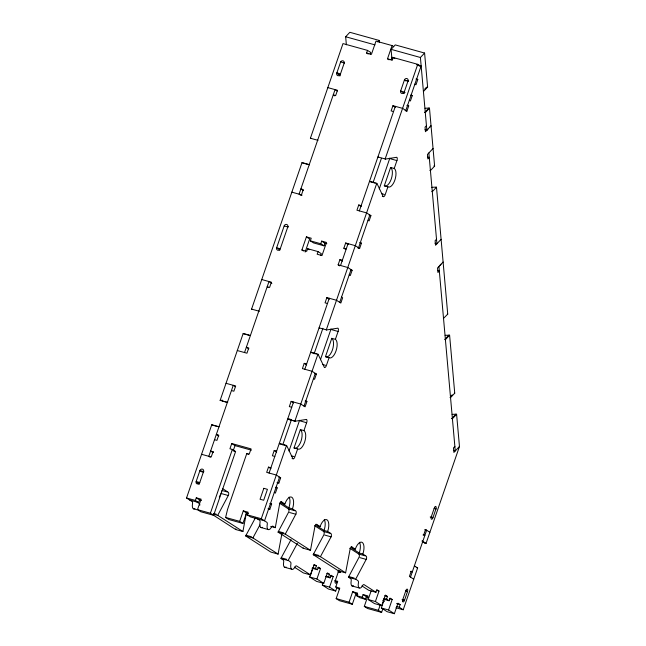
<?xml version="1.0" encoding="UTF-8"?>
<svg xmlns="http://www.w3.org/2000/svg" width="646" height="646" viewBox="0 0 646 646"><rect width="100%" height="100%" fill="white"/><g stroke="black" fill="none" stroke-linecap="round" stroke-linejoin="round"><path stroke-width="0.97" d="M246.457 512.488L242.912 531.521L235.677 529.51L210.386 513.223L197.49 509.646L201.1 499.156L196.279 497.824L195.375 500.44L198.621 502.523L199.525 499.907L196.279 497.824M281.826 534.105L278.103 554.098L270.868 552.088L245.738 535.962A2.778 1.235 -74.5 0 1 246.037 535.243L255.412 517.842M235.887 528.735L235.677 529.51M338.601 570.047L338.383 570.822L345.618 572.832L350.229 548.535A2.794 1.244 -74.5 0 1 352.03 547.065L355.284 549.157A9.779 4.344 -74.5 0 1 362.228 542.414A9.779 4.344 -74.5 0 1 362.866 554.018L366.112 556.109A2.794 1.244 -74.5 0 1 366.444 558.935L355.744 579.091L357.965 580.746A2.794 1.244 -74.5 0 1 358.385 583.152A5.588 2.479 -74.5 0 0 359.224 587.957A5.588 2.479 -74.5 0 0 362.471 585.769A2.794 1.244 -74.5 0 1 364.094 584.678L375.948 592.285L376.852 589.661L379.016 591.05L375.407 601.539L381.729 605.593L385.339 595.103L387.503 596.492L386.599 599.117L389.11 600.732L390.014 598.107L392.187 599.496L388.577 609.986L394.367 613.7L397.976 603.211L400.149 604.608L399.244 607.224L403.217 609.776L417.631 567.915L414.377 565.831M199.226 484.25L196.869 482.36M242.936 523.438L239.682 521.354L243.292 510.865L246.546 512.948L242.936 523.438L228.87 519.537L225.615 517.446L227.562 509.371L246.812 453.452L249.227 454.114L251.028 448.873L231.744 443.519L229.936 448.768L232.35 449.43L235.596 451.522L213.632 515.306L200.736 511.729L197.49 509.646M242.912 531.521L217.775 515.395A2.778 1.235 -74.5 0 1 218.073 514.676L228.539 495.046A2.794 1.244 -74.5 0 0 228.208 492.22L222.41 488.497M299.591 420.247L289.012 451.021M292.049 458.49L292.953 458.749A2.794 1.244 -74.5 0 0 294.536 457.731L297.653 448.954A9.779 4.344 -74.5 0 0 304.597 442.211A9.779 4.344 -74.5 0 0 303.967 430.607L306.931 421.725A2.794 1.244 -74.5 0 0 306.495 419.424L295.23 421.216A2.802 1.244 -74.5 0 1 294.883 421.127L287.656 419.117A2.802 1.244 -74.5 0 0 288.003 419.206L289.876 418.907M389.853 158.1L379.275 188.882M382.311 196.352L383.215 196.602A2.794 1.244 -74.5 0 0 385.024 195.14L387.915 186.807A9.771 4.344 -74.5 0 0 393.366 183.391A9.787 4.352 -74.5 0 0 395.409 178.231A9.771 4.344 -74.5 0 0 394.23 168.461L397.088 160.103A2.794 1.244 -74.5 0 0 396.757 157.277L385.5 159.069A2.81 1.252 -74.5 0 1 385.145 158.981L417.744 64.325L393.228 57.526L392.324 60.151L387.503 58.81L392.057 45.567L375.988 41.11L371.426 54.345L366.605 53.012L367.509 50.388L342.994 43.589L310.403 138.236L317.985 140.335A2.794 1.244 -74.5 0 1 317.638 140.247M345.618 572.832L320.481 556.707A2.818 1.252 -74.5 0 1 320.699 556.158L331.099 536.842A2.794 1.244 -74.5 0 0 330.922 533.531L327.667 531.448A9.779 4.344 -74.5 0 0 327.038 519.836A9.779 4.344 -74.5 0 0 320.085 526.579L316.831 524.495A2.794 1.244 -74.5 0 0 315.03 525.957L310.637 549.471A2.794 1.244 -74.5 0 1 310.419 550.255L285.29 534.129L296.054 513.78A2.794 1.244 -74.5 0 0 295.723 510.954L292.476 508.87L288.859 507.869L281.276 503L284.886 504.001A9.779 4.344 -74.5 0 1 291.839 497.258A9.779 4.344 -74.5 0 1 292.476 508.87M402.579 600.933L402.628 601.273A2.091 0.929 -74.5 0 0 403.516 601.838L403.734 601.668A2.091 0.929 -74.5 0 0 404.453 600.433L407.456 591.696A2.091 0.929 -74.5 0 0 407.699 590.145L407.658 589.814A2.091 0.929 -74.5 0 0 406.77 589.241L406.552 589.41A2.091 0.929 -74.5 0 0 405.971 590.299L402.716 599.754A2.091 0.929 -74.5 0 0 402.587 600.933M434.314 507.934L431.197 517.042A2.091 0.929 -74.5 0 0 431.068 518.221L431.108 518.552A2.091 0.929 -74.5 0 0 431.996 519.126L432.214 518.956A2.091 0.929 -74.5 0 0 432.933 517.712L435.937 508.975L434.451 507.586A2.091 0.929 -74.5 0 1 435.033 506.698L435.251 506.529A2.091 0.929 -74.5 0 1 436.107 506.973A2.091 0.929 -74.5 0 1 435.937 508.975M194.906 508.588A5.588 2.479 -74.5 0 1 192.484 503.945A2.794 1.244 -74.5 0 0 192.064 501.538L186.532 497.985L211.759 424.721L218.994 426.731A2.786 1.235 -74.5 0 1 219.139 426.853M222.297 400.972L227.723 402.482A2.802 1.244 -74.5 0 1 227.368 402.393L220.141 400.383L243.187 333.449L250.422 335.452A2.786 1.235 -74.5 0 1 250.567 335.581M259.151 311.21L251.569 309.111L302.021 162.574L309.256 164.585A2.802 1.244 -74.5 0 1 309.531 164.891M284.175 225.922L276.649 247.773A2.091 1.857 -57.3 0 0 277.78 250.236A2.091 1.857 -57.3 0 0 280.267 248.775L287.785 226.932A2.091 1.857 -57.3 0 0 286.663 224.461A2.091 1.857 -57.3 0 0 284.175 225.922L287.785 226.932M336.76 73.216L340.636 61.935L344.253 62.937L340.369 74.217A2.091 1.857 -57.3 0 1 337.89 75.679A2.091 1.857 -57.3 0 1 336.76 73.216L340.006 75.299A2.091 1.857 -57.3 0 0 339.885 76.058M203.547 471.596L199.671 482.845C199.049 484.944 195.31 484.015 196.053 481.843L199.929 470.595A2.091 1.857 -57.3 0 1 202.416 469.133A2.091 1.857 -57.3 0 1 203.547 471.596L199.929 470.595L202.368 472.153M244.535 352.538L268.986 281.543L271.869 283.392M213.051 452.628L210.612 451.061L213.027 451.732L211.218 456.972L201.576 454.3M302.029 195.181L301.48 194.834L303.289 189.585L300.875 188.915L303.313 190.481M210.386 513.223L232.35 449.43M303.507 251.028L301.884 249.986L306.398 236.88L311.219 238.213L310.314 240.837L313.568 242.92L324.017 245.819L324.922 243.203L321.668 241.111L320.763 243.736L324.017 245.819M231.744 443.519L234.991 445.611L233.19 450.851L235.596 451.522M370.158 54.224L370.756 52.471L367.509 50.388M305.13 252.069L309.644 238.963L306.398 236.88M320.707 255.436L321.304 253.684L318.058 251.601L307.609 248.702L306.705 251.326L301.884 249.986M318.058 251.601L317.154 254.225L321.974 255.558L326.488 242.452L321.668 241.111M391.08 59.949L392.057 57.114M279.573 477.119L264.529 520.813L250.462 516.913L247.216 514.83L248.112 512.205L243.292 510.865M270.892 467.785L268.486 467.123L266.677 472.363L276.327 475.036L280.655 477.814L278.854 483.063L277.045 482.562M276.609 451.183L274.203 450.52L272.394 455.761L274.808 456.431M305.824 400.883L306.907 401.578L305.106 406.819L300.77 404.041L291.128 401.368L289.319 406.609L291.734 407.279M306.624 364.021L304.209 363.351L302.409 368.6L312.05 371.272L316.387 374.05L314.578 379.299L313.496 378.596M341.556 297.12L342.638 297.814L340.83 303.055L336.501 300.277L326.852 297.596L325.051 302.845L327.457 303.515M339.764 265.877L338.141 264.828L339.941 259.587L342.356 260.257M345.481 249.267L343.85 248.225L345.658 242.985L355.3 245.666L359.636 248.444L361.445 243.195L360.355 242.5M361.154 205.646L358.748 204.976L356.939 210.216L366.589 212.897L370.917 215.675L369.116 220.916L368.034 220.221M407.634 105.201L408.716 105.896L406.915 111.136L402.579 108.358L392.938 105.686L391.129 110.926L393.543 111.596M269.091 473.033L293.534 402.03M304.815 369.262L329.266 298.266M340.547 265.498L348.065 243.655M359.354 210.887L395.344 106.348M282.754 444.86L291.443 419.642M314.109 353.814L322.895 328.289M373.243 182.075L381.415 158.327M408.03 81.025L404.267 91.942A2.091 1.857 -57.3 0 1 401.788 93.412A2.091 1.857 -57.3 0 1 400.657 90.941L404.412 80.015A2.091 1.857 -57.3 0 1 406.899 78.554A2.091 1.857 -57.3 0 1 408.03 81.025L404.412 80.015L406.043 81.065M284.886 504.001L281.64 501.918A2.794 1.244 -74.5 0 0 279.653 503.848L275.438 526.902A2.794 1.244 -74.5 0 1 275.228 527.677L272.943 526.207A2.794 1.244 -74.5 0 0 271.32 527.306A5.588 2.479 -74.5 0 1 268.074 529.486A5.588 2.479 -74.5 0 1 267.234 524.681A2.794 1.244 -74.5 0 0 266.814 522.283L261.283 518.73L286.509 445.457L279.274 443.455A2.802 1.244 -74.5 0 1 279.548 443.762L284.967 445.264M294.883 421.127L317.937 354.186L310.702 352.183A2.802 1.244 -74.5 0 1 310.912 352.393M375.237 183.125L369.811 181.615A2.802 1.244 -74.5 0 0 369.536 181.308L376.771 183.319L326.311 329.856A2.802 1.244 -74.5 0 0 326.658 329.945L337.923 328.152A2.794 1.244 -74.5 0 1 338.1 331.471L335.395 339.328A9.779 4.344 -74.5 0 1 336.025 350.94A9.779 4.344 -74.5 0 1 329.08 357.682L326.367 365.547A2.786 1.244 -74.5 0 1 324.389 367.469L318.203 354.493A2.802 1.244 -74.5 0 0 317.937 354.186M304.024 406.124L315.305 373.356M339.748 302.36L351.028 269.592M358.554 247.749L369.835 214.981M405.833 110.442L421.152 65.94L416.63 64.681M320.44 359.749L330.873 329.46A2.786 1.235 -74.5 0 0 331.018 328.967M268.017 508.773L269.826 509.274L271.627 504.033L270.537 503.331M276.108 487.173L277.199 487.867L275.39 493.108L274.3 492.405M338.141 264.828L347.782 267.509L352.11 270.286L350.31 275.527L349.228 274.833M411.139 95.035L412.221 95.729L410.412 100.97L409.33 100.275M416.702 78.869L417.784 79.563L415.984 84.804L414.893 84.109M297.653 448.954L294.035 447.953L300.35 429.598L303.967 430.607M329.08 357.682L325.463 356.681L331.778 338.326L335.395 339.328M387.915 186.807L384.297 185.806L390.612 167.459L394.23 168.461M336.978 587.335L335.702 591.042L329.565 587.101L333.175 576.62L331.002 575.231L330.106 577.847L328.644 576.91L329.541 574.294L327.377 572.897L323.767 583.386L316.532 581.376L309.684 576.991L312.64 568.407M294.293 567.115L303.37 572.929L310.597 574.94L314.214 564.451L316.379 565.848L315.474 568.464L317.461 569.74L318.365 567.115L320.529 568.512L316.92 578.994L323.767 583.386M335.702 591.042L328.467 589.031L322.33 585.098L322.984 583.193M339.013 589.087L335.767 587.004L337.721 581.327L334.83 580.52M352.32 604.268L349.074 602.185L352.684 591.696L355.93 593.779L352.32 604.268L339.425 600.691L336.17 598.608L339.78 588.118L335.767 587.004M365.442 599.294L362.188 597.211L363.092 594.586L366.339 596.67L365.442 599.294L359.854 597.744L356.6 595.66L357.504 593.036L352.684 591.696M382.933 608.589L381.616 612.4L367.558 608.492L364.304 606.408L367.913 595.927L363.092 594.586M381.729 605.593L374.494 603.582L368.172 599.528L371.127 590.953M381.616 612.4L378.37 610.308L380.341 604.591M394.367 613.7L387.132 611.689L381.342 607.975L384.297 599.399M410.493 577.12L426.643 530.221L424.713 529.68M422.92 541.711L425.512 543.375A2.818 2.503 -57.3 0 0 426.005 543.577L459.467 446.499M310.419 550.255L303.192 548.244L278.055 532.118L288.819 511.777A2.794 1.244 -74.5 0 0 288.487 508.951L279.379 503.097M286.057 567.059A5.588 2.479 -74.5 0 1 283.634 562.408A2.794 1.244 -74.5 0 0 283.214 560.009L281.002 558.354A2.939 1.308 -74.5 0 1 281.236 557.821L291.08 539.555M310.597 574.94L296.579 565.944A2.794 1.244 -74.5 0 0 294.956 567.035A5.588 2.479 -74.5 0 1 291.709 569.223A5.588 2.479 -74.5 0 1 290.87 564.418A2.794 1.244 -74.5 0 0 290.45 562.012L288.229 560.357A2.939 1.308 -74.5 0 1 288.463 559.824L297.378 543.302M353.572 585.785A5.588 2.479 -74.5 0 1 351.149 581.142A2.794 1.244 -74.5 0 0 350.73 578.743L348.509 577.088L359.208 556.925A2.794 1.244 -74.5 0 0 358.885 554.098L349.769 548.252M314.57 525.674L323.686 531.521A2.794 1.244 -74.5 0 1 323.864 534.848L313.471 554.147A2.818 1.252 -74.5 0 0 313.245 554.696L338.383 570.822M219.285 497.008L221.303 493.043A2.794 1.244 -74.5 0 0 221.481 491.469M259.837 525.069L253.272 537.254A2.778 1.235 -74.5 0 0 252.966 537.973L278.103 554.098M346.369 44.808L345.658 36.749L349.841 32.3L379.178 40.44L379.339 42.184M377.789 41.925L379.178 40.44M392.001 59.828L391.072 49.346L395.255 44.897L424.592 53.045L427.612 87.073L423.421 91.522M424.923 129.701L426.853 130.242L420.409 57.486L424.592 53.045M424.68 89.164L426.352 87.38M424.608 112.509L428.96 108.06A2.81 1.93 43.4 0 1 429.477 108.148L434.613 166.127L430.43 170.576A2.794 1.898 42.9 0 1 429.905 170.374M425.286 112.606L429.477 108.157M426.449 125.695L425.052 127.181L425.456 131.719L431.035 125.792L429.994 126.899M426.853 130.242L427.902 129.127M433.054 148.491L427.466 154.426L427.87 158.964L429.267 157.487L427.458 156.986M431.835 187.324L435.8 187.114A2.786 1.906 43.3 0 1 436.486 187.211L432.295 191.66A2.81 1.93 43.5 0 0 431.778 191.555M436.51 239.23L435.113 240.708L435.517 245.254L441.097 239.319M443.116 262.026L437.528 267.953L437.931 272.499L439.328 271.013L437.52 270.512M439.974 265.361L441.016 264.246M436.486 187.211L447.726 314.134L443.366 318.526M448.922 335.113L444.731 339.562A2.786 1.906 43.3 0 1 445.409 339.659L449.6 335.209L445.151 335.314M451.11 396.014L452.224 394.827M449.6 335.209L454.736 393.188L450.545 397.637A2.794 1.898 42.9 0 1 450.02 397.427M451.74 418.624L455.923 414.175A2.786 1.906 43.3 0 1 456.601 414.272L459.459 446.459L453.888 452.434L453.484 447.896L454.881 446.41M456.601 414.264L452.418 418.713L451.901 418.624M222.361 400.173L220.488 400.472A2.802 1.244 -74.5 0 1 220.141 400.383M425.028 108.262L428.799 108.06M452.152 414.377L455.923 414.175M416.904 567.834L417.09 567.834A2.818 2.503 -57.3 0 1 417.631 567.915M345.658 36.749L374.995 44.889M391.072 49.346L420.409 57.486M419.109 65.892L420.99 66.409L417.744 64.325M415.976 79.062L417.784 79.563M340.49 73.862L336.881 72.861L340.127 74.944L338.318 74.443M410.412 95.228L412.221 95.729M406.907 105.395L408.716 105.896M327.829 87.614L337.478 90.295L335.67 95.535L333.263 94.865L334.886 95.907M405.107 110.636L406.915 111.136M390.612 158.835L396.943 160.596M385.5 159.069L377.918 156.97A2.81 1.252 -74.5 0 0 378.265 157.059M307.722 164.391L302.296 162.881A2.802 1.244 -74.5 0 0 302.021 162.574M381.584 193.671L384.297 194.422M301.48 194.834L291.839 192.153L292.493 192.573M369.108 215.175L370.917 215.675M434.984 243.235L436.914 243.768L428.863 152.941M359.636 242.694L361.445 243.195M357.827 247.943L359.636 248.444M343.85 248.225L346.264 248.896M324.922 243.203L326.844 243.736M310.314 240.837L320.763 243.736M280.267 248.775L276.649 247.773L279.904 249.857A2.091 1.857 -57.3 0 0 279.807 250.22M350.31 269.786L352.11 270.286M261.751 279.532L271.393 282.213L269.592 287.454L267.178 286.784L267.993 287.308M331.778 329.71L338.1 331.471M326.658 329.945L319.076 327.845A2.802 1.244 -74.5 0 0 319.431 327.934M243.461 333.756L248.888 335.258M310.976 352.49L316.395 353.992M322.75 364.546L325.463 365.297M237.3 350.536L246.95 353.209L248.758 347.968L246.344 347.298L248.783 348.864M314.578 373.55L316.387 374.05M305.098 401.077L306.907 401.578M226.019 383.304L235.669 385.977L233.86 391.218L231.454 390.547M453.379 450.383L455.268 450.908L438.925 266.475M300.35 420.982L306.672 422.742M289.812 419.706L295.23 421.216M217.46 426.538L212.033 425.028A2.786 1.235 -74.5 0 0 211.759 424.721M291.322 455.818L294.035 456.569M214.529 439.7L216.935 440.37L218.744 435.129L216.329 434.459L218.768 436.026M234.991 445.611L251.391 450.157M434.128 508.475L435.937 508.975M430.22 516.962L432.933 517.712L431.302 516.671M278.846 477.313L280.655 477.814M275.39 487.367L277.199 487.867M423.025 534.961L424.834 535.461L423.752 534.767L425.561 529.526L429.889 532.304M280.735 501.667L281.64 501.918M199.784 482.522L196.166 481.512L199.404 483.596L197.595 483.095M269.818 503.533L271.627 504.033M221.885 490.467L227.303 491.969M288.487 508.943L294.818 510.703M222.062 493.778L228.393 495.539M289.578 512.512L295.908 514.273M315.926 524.245L316.831 524.495M320.085 526.579L316.467 525.578L324.05 530.439L327.667 531.448M323.686 531.521L330.017 533.281M199.525 499.907L201.455 500.44M246.546 512.948L248.476 513.489M324.768 535.09L331.099 536.842M186.532 497.985L195.375 500.44M247.216 514.83L261.283 518.73M189.779 500.077L198.621 502.523M351.125 546.823L352.03 547.073M355.284 549.157L351.666 548.155L359.249 553.016L362.866 554.018M270.706 526.425L275.228 527.677M213.551 513.417L216.265 514.176M278.353 531.4L283.78 532.91M358.885 554.098L365.208 555.851M225.615 517.446L239.682 521.354M213.253 514.143L217.775 515.395M278.055 532.118L285.29 534.129M193.324 508.749L196.941 509.751M260.839 527.483L268.074 529.486M410.493 571.363L412.301 571.863L411.219 571.169L409.411 576.41L413.739 579.204M359.967 557.668L366.298 559.42M246.037 535.243L251.464 536.745M313.552 553.977L318.979 555.479M245.738 535.962L252.966 537.973M313.245 554.696L320.481 556.707M313.665 565.088L316.379 565.848M337.834 571.783L340.733 572.582M405.648 591.187L407.456 591.696L405.833 590.646M317.816 567.753L320.529 568.512M281.236 557.821L286.654 559.323M348.743 576.555L354.17 578.057M280.929 558.54L288.164 560.55M348.444 577.274L355.68 579.284M312.761 567.713L315.474 568.464M312.034 568.238L317.461 569.74M326.836 573.535L329.541 574.294M330.461 575.861L333.175 576.62M325.931 576.159L328.644 576.91M376.303 590.299L379.016 591.05M325.584 576.595L330.106 577.847M375.948 592.285L368.713 590.274L361.938 585.93M284.474 567.212L291.709 569.223M335.129 581.198L336.937 581.699A2.091 0.929 -74.5 0 1 335.444 583.144A2.091 0.929 -74.5 0 1 335.306 580.657L338.318 571.92A2.091 0.929 -74.5 0 1 339.037 570.676M351.989 585.946L359.224 587.957M402.038 599.763L404.444 600.433L402.821 599.391M384.79 595.741L387.503 596.492M389.473 598.745L392.187 599.496M309.684 576.991L316.92 578.994M383.885 598.366L386.599 599.117M383.692 599.222L389.11 600.732M396.531 603.598L400.149 604.608M355.93 593.779L357.86 594.32M366.339 596.67L368.268 597.203M322.33 585.098L329.565 587.101M396.531 606.473L399.244 607.224M356.6 595.66L362.188 597.211M368.172 599.528L375.407 601.539M395.982 607.765L403.217 609.776M381.342 607.975L388.577 609.986M336.17 598.608L349.074 602.185M364.304 606.408L378.37 610.308M433.918 165.844L434.088 165.933A2.794 1.898 42.9 0 0 434.613 166.119M422.104 541.195L422.258 541.283A2.818 2.503 -57.3 0 0 422.759 541.493L426.005 543.577M392.057 45.567L393.689 46.617M393.228 57.526L394.851 58.568M387.503 58.81L389.126 59.852M366.605 53.012L368.228 54.054M405.082 92.467L400.649 90.941L404.267 93.258M392.938 105.686L395.376 107.244M337.236 91.013L335.064 89.624L299.074 194.163L301.238 195.552M358.748 204.976L361.187 206.542M345.658 242.985L348.097 244.551M339.941 259.587L342.38 261.154M307.609 248.702L309.232 249.744M326.852 297.596L329.29 299.163M304.209 363.351L306.648 364.917M291.128 401.368L293.559 402.926M235.419 386.696L233.254 385.307L208.811 456.302L210.249 457.231M274.203 450.52L276.641 452.079M268.486 467.123L270.924 468.681M246.812 453.452L248.435 454.493M414.466 566.267L415.281 566.792M277.764 482.368L278.854 483.063M213.027 451.732L213.568 452.079M268.744 508.58L269.826 509.274M257.294 518.803L259.579 520.272A2.794 1.244 -74.5 0 1 259.999 522.679A5.588 2.479 -74.5 0 0 262.421 527.322M382.795 600.344L384.418 601.394M197.014 502.079L199.299 503.549A2.794 1.244 -74.5 0 1 199.808 505.156M422.145 540.847L425.359 543.278M383.215 196.602L377.038 183.626A2.802 1.244 -74.5 0 0 376.771 183.319M292.953 458.749L286.776 445.772A2.802 1.244 -74.5 0 0 286.509 445.457M454.736 393.18A2.794 1.898 42.9 0 1 454.388 393.059M447.726 314.126A2.794 1.898 42.9 0 1 447.379 314.004M424.769 112.501A2.818 1.938 43.6 0 1 425.286 112.59M427.612 87.073A2.794 1.898 42.9 0 1 427.087 86.871M310.75 138.333A2.794 1.244 -74.5 0 1 310.403 138.236M251.916 309.2A2.802 1.244 -74.5 0 1 251.569 309.111M258.965 311.194A2.802 1.244 -74.5 0 1 258.796 311.122M243.187 333.449A2.786 1.235 -74.5 0 1 243.397 333.659M340.071 570.822A2.091 0.929 -74.5 0 1 340.062 572.566M288.092 227.012A2.091 1.857 -57.3 0 1 288.431 226.77M403.815 93.395A2.091 1.857 -57.3 0 1 403.903 93.024M408.329 81.113A2.091 1.857 -57.3 0 1 408.676 80.863M340.515 62.291A2.091 1.857 -57.3 0 1 343.002 60.829A2.091 1.857 -57.3 0 1 344.132 63.292M203.555 471.992A2.091 1.857 -57.3 0 1 203.845 471.685M359.451 542.285A9.779 4.344 -74.5 0 1 359.249 553.016M324.05 530.439A9.763 4.336 -74.5 0 0 325.196 524.294A9.771 4.344 -74.5 0 0 324.252 519.715M303.305 547.856A2.794 1.244 -74.5 0 1 303.192 548.244M289.061 497.137A9.771 4.344 -74.5 0 1 288.859 507.869M300.35 429.598A9.779 4.344 -74.5 0 1 301.642 438.884A9.755 4.336 -74.5 0 1 300.091 443.382A9.779 4.344 -74.5 0 1 294.027 447.953M331.778 338.326A9.779 4.344 -74.5 0 1 333.07 347.613A9.755 4.336 -74.5 0 1 331.519 352.11A9.779 4.344 -74.5 0 1 325.455 356.681M390.612 167.459A9.779 4.344 -74.5 0 1 391.25 179.063A9.779 4.344 -74.5 0 1 384.297 185.806M263.826 488.319L260.063 499.245L263.681 500.246L267.436 489.329L263.826 488.319"/></g></svg>
